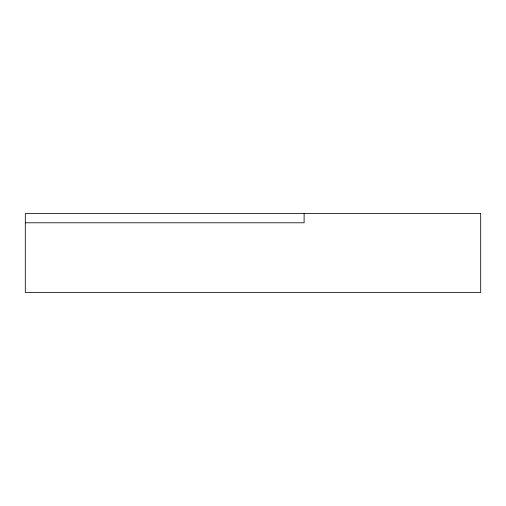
<?xml version="1.0" encoding="UTF-8"?>
<svg xmlns="http://www.w3.org/2000/svg" width="506" height="506" viewBox="0 0 506 506"><rect width="100%" height="100%" fill="white"/><g stroke="black" fill="none" stroke-linecap="round" stroke-linejoin="round"><path stroke-width="0.76" d="M25.3 222.792L304.119 222.792L304.119 213.5M480.7 213.5L25.3 213.5L25.3 292.5L480.7 292.5L480.7 213.5"/></g></svg>
